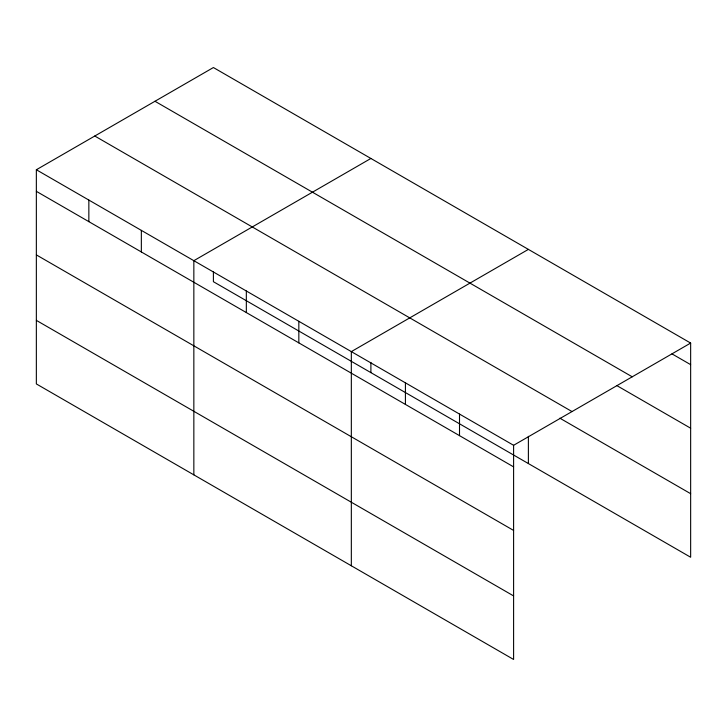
<?xml version="1.0" encoding="UTF-8"?>
<svg xmlns="http://www.w3.org/2000/svg" width="727" height="727" viewBox="0 0 727 727"><rect width="100%" height="100%" fill="white"/><g stroke="black" fill="none" stroke-linecap="round" stroke-linejoin="round"><path stroke-width="1.09" d="M513.598 530.428L513.598 445.297L36.35 169.755L36.35 383.929L513.598 659.462L513.598 530.428L36.35 254.895M213.402 271.489L213.402 281.703L690.65 557.245L690.65 343.071L213.402 67.538L36.35 169.755M370.897 158.459L193.845 260.684L193.845 474.858M528.384 249.388L351.332 351.614L351.332 565.779M513.598 445.297L690.65 343.071M671.966 353.867L690.65 364.654M154.978 101.271L632.226 376.804M616.896 385.628L690.65 428.212M94.774 136.022L572.022 411.564M559.854 418.179L690.65 493.688M36.35 191.337L513.598 466.87M36.35 320.371L513.598 595.913M528.384 436.327L528.384 463.562M459.509 414.063L459.509 435.646M405.421 382.838L405.421 404.421M370.897 362.419L370.897 372.633M298.833 321.298L298.833 342.88M246.335 290.991L246.335 312.574M141.347 230.377L141.347 251.96M88.848 200.061L88.848 221.644"/></g></svg>
